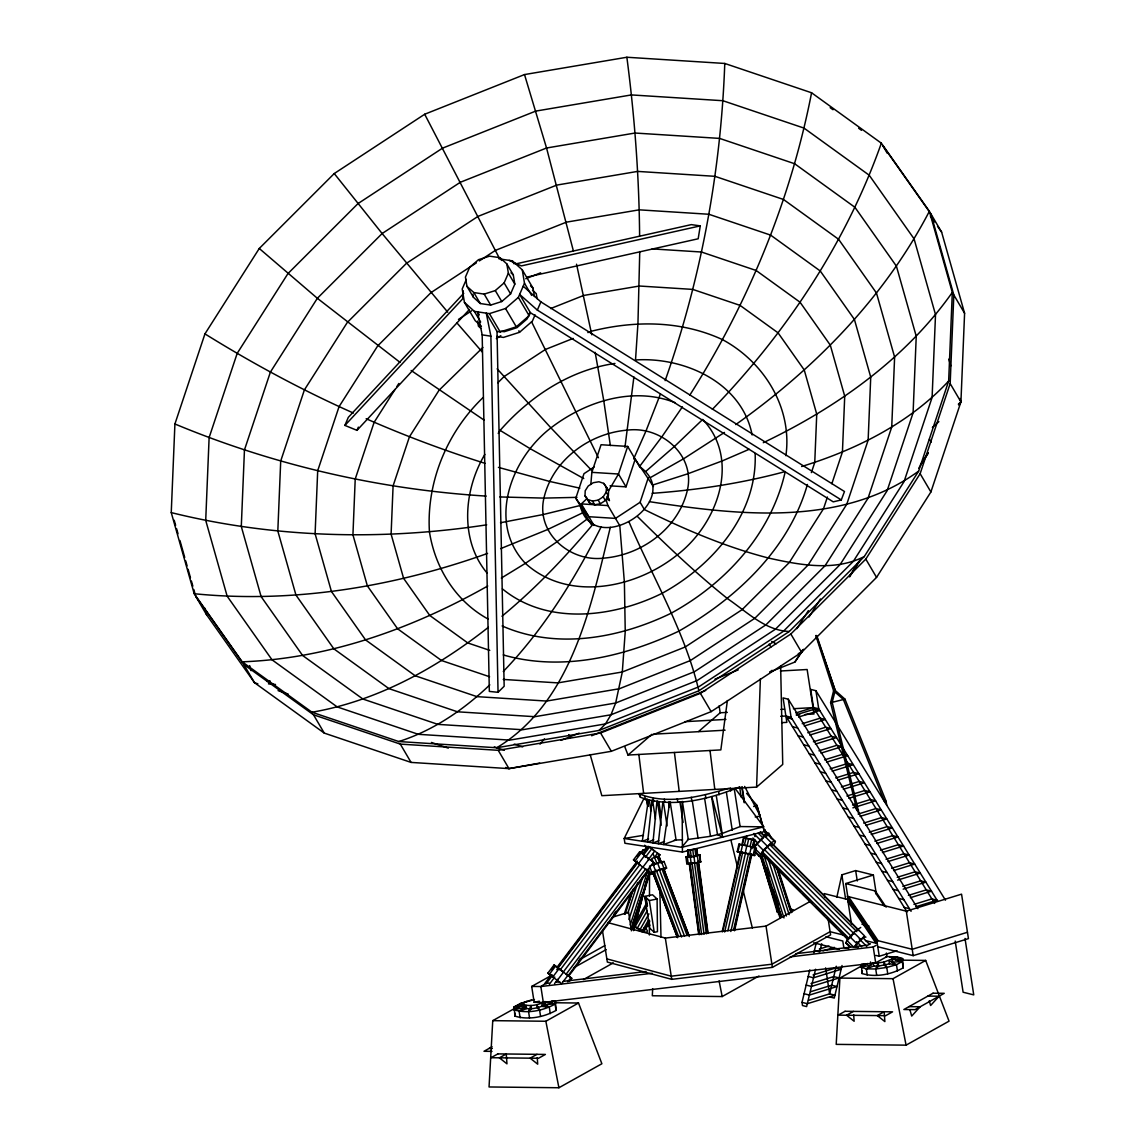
<?xml version="1.0" encoding="UTF-8"?>
<svg xmlns="http://www.w3.org/2000/svg" width="1145" height="1145" viewBox="0 0 1145 1145"><rect width="100%" height="100%" fill="white"/><g stroke="black" fill="none" stroke-linecap="round" stroke-linejoin="round"><path stroke-width="1.5" d="M649.372 934.993L649.415 920.866M649.487 896.163L649.544 873.206M746.597 793.328L756.888 805.321L764.445 831.585L682.434 852.08L682.105 801.529M639.754 251.556L637.951 323.377L635.518 359.959C684.61 356.753 742.074 382.788 752.136 434.971M590.162 754.584L601.841 795.689L756.587 787.102L760.38 678.842M171.249 512.602L174.913 423.979L204.941 333.882L259.271 248.479L334.24 173.553L424.695 114.242L524.51 74.568L626.859 57.25L724.771 63.462L811.576 92.774L881.349 143.182L929.368 211.281L952.311 292.404L948.661 381.027L918.634 471.125L864.289 556.542L789.334 631.453L698.879 690.764L599.064 730.438L496.715 747.757L398.803 741.545L311.998 712.233L242.21 661.824L194.206 593.725L171.249 512.602C274.142 538.078 382.101 540.812 486.697 524.825M585.009 495.685L585.209 490.761L588.229 486.01L593.253 482.718L598.935 481.759L603.758 483.39L606.421 487.169L608.582 490.833L608.367 495.742L605.361 500.494L600.338 503.786L594.656 504.745L589.832 503.113L585.009 495.685L589.832 503.113M587.17 499.334L587.199 498.404L581.331 503.9L594.026 525.498M587.671 499.463L592.495 501.081L598.177 500.122L603.2 496.83L606.22 492.092L606.421 487.169M500.508 522.735L543.231 514.534L580.114 505.517C593.826 560.22 687.143 499.979 639.525 466.559L661.967 436.689L682.391 406.876M755.142 453.463C757.575 514.091 712.705 565.673 662.053 593.339C613.047 617.584 547.31 625.757 502.397 588.873M785.899 455.696C792.598 407.878 764.073 361.963 722.495 339.636C681.203 320.514 634.645 320.271 591.106 331.306L587.843 332.594M193.806 589.532L195.723 596.287L243.728 664.386L313.501 714.795L400.306 744.107L498.232 750.318L600.567 733L700.382 693.326L790.837 634.015L865.806 559.103L920.136 473.686L950.164 383.589L953.828 294.966L930.871 213.843L882.867 145.744L887.346 153.373M770.041 671.929L794.888 662.053L801.6 652.321L876.555 577.395L930.899 491.978L960.927 401.895L964.591 313.272L941.634 232.149L930.871 213.843M724.771 63.462C720.892 171.349 701.055 278.779 665.145 380.627M514.52 1008.502L492.751 1020.653L489.044 1086.963L558.917 1087.75L601.884 1063.748L578.511 1003.02L555.497 1002.762M652.693 988.779L652.306 995.764L722.18 996.551L759.006 975.984M861.684 965.908L839.915 978.073L836.208 1044.369L906.081 1045.156L949.048 1021.154L925.675 960.426L900.886 960.154M463.167 290.83L462.609 298.902L344.903 425.41L356.982 430.348L469.421 309.493M590.82 484.478L591.85 472.341L601.053 444.732L627.689 446.421L640.069 467.489M633.901 376.934L624.912 447.552M656.944 801.214L652.936 842.906L658.833 840.774M551.919 1000.844L555.397 1001.217L556.069 1010.42C543.947 1017.175 528.317 1020.267 514.878 1016.102L514.205 1006.899L519.987 1003.678L534.443 999.542M514.878 1016.102L515.193 1013.253M526.5 1001.36L523.48 1003.049L523.809 1007.715C534.558 1011.779 544.405 1003.049 555.082 1004.079L555.397 1001.217L547.124 1002.92M545.478 1003.263L545.321 1004.752L544.82 1001.574C538.493 1005.095 530.335 1006.713 523.322 1004.537L513.905 1009.761C527.33 1013.926 542.959 1010.82 555.082 1004.079L556.069 1010.42M652.106 800.226L647.626 842.09L653.795 839.857M886.13 956.562L897.308 956.919L902.561 958.637L903.233 967.84C891.111 974.581 875.481 977.687 862.042 973.522L861.369 964.319L866.25 963.975M862.042 973.522L862.357 970.659M892.485 962.158L892.155 957.492L902.561 958.637L902.246 961.485L892.485 962.158L892.155 957.492L889.407 956.605M662.898 801.801L658.26 843.722L664.529 841.46M727.376 700.554L720.849 749.903L628.004 755.056L624.798 746.769M669.668 802.087L663.57 844.538L676.08 840.015L670.197 802.044M648.313 800.398L642.302 841.274L648.628 838.984M516.08 263.837L691.337 224.62L700.268 225.88L698.178 238.775L526.829 277.119M766.692 836.866L764.831 829.681L766.449 834.748M811.576 92.774C790.68 200.089 748.315 302.924 689.791 395.154M610.314 527.33C591.163 605.991 571.641 702.729 496.715 747.757M836.838 897.222L841.847 874.837L855.659 870.586L873.377 875.038L876.326 894.102M742.232 853.168L737.208 851.651L738.911 844.151L756.416 848.03L754.712 855.53L750.991 855.115M737.208 851.651L738.01 851.608L739.699 844.094M722.209 931.687L740.328 851.708M741.903 844.752L743.477 837.796L751.707 839.357L755.013 840.358L752.909 847.4M722.738 931.672L740.844 851.723M744.007 837.768L742.418 844.767L747.17 845.668L748.758 838.67M738.01 851.608L740.929 852.08L742.633 844.581M724.67 931.987L742.776 852.037M744.35 845.096L746.726 835.721M746.912 845.454L745.209 852.968L754.712 855.53M727.891 930.813L745.61 852.567M730.839 931.515L748.558 853.268M750.132 846.312L751.707 839.357M749.689 854.027L751.392 846.513M733.516 930.384L750.848 853.884M752.036 848.674L753.997 839.972M734.403 929.067L743.076 890.81M743.864 887.332L751.335 854.299M752.923 847.343L755.013 840.358M734.546 930.77L751.864 854.256M753.167 854.957L754.87 847.457M815.583 969.228L806.638 1006.584L802.502 1005.539L802.015 1002.362L809.801 969.844M813.895 952.726L816.356 942.449M820.049 950.55L821.681 943.766M836.251 966.223L829.624 993.86L808.513 1000.358M842.047 965.507L834.261 998.068L830.125 997.023M859.122 813.737L832.2 702.386L835.206 690.435L816.957 636.219M645.408 850.449L646.324 847.028M632.799 929.625L642.044 895.118M633.672 929.597L647.898 876.469M633.6 930.642L647.941 877.142M641.973 852.968L642.917 850.034L646.682 848.817M624.368 913.882L631.453 891.941M644.005 853.125L646.954 846.341L645.623 850.449M628.891 902.217L631.611 893.816M625.127 914.383L633.299 889.078M627.889 913.08L637.708 882.709M628.948 919.521L642.588 877.342M630.294 924.917L647.755 870.93M632.784 923.571L642.059 894.889M645.336 884.756L649.158 872.948M631.138 929.182L649.687 871.803M631.367 930.828L649.902 873.449M591.307 524.539L575.806 498.189L583.979 473.686L594.112 467.045M627.689 446.421L618.486 474.03L608.582 490.833L603.758 483.39M610.042 485.838L626.014 486.84L635.217 459.245L653.437 486.539M575.806 498.189L588.859 516.71L615.495 518.399L640.112 502.269L648.27 477.766M807.411 484.478C788.934 549.528 735.877 598.635 678.627 631.253C624.726 656.643 561.823 671.8 503.285 654.94M811.361 472.627L814.753 462.465L816.743 414.175L804.234 369.964L778.07 332.851L740.042 305.372L692.739 289.399L639.382 286.021L583.606 295.467L550.645 308.563M827.42 497.03L823.527 508.709L789.306 562.496L742.103 609.67L685.154 647.011L622.308 671.986L557.858 682.892L503.256 679.429M831.857 483.677L842.434 451.989L844.724 396.184L830.282 345.103L800.054 302.223L756.115 270.478L701.456 252.014L652.135 248.894M660.45 393.98L645.88 431.25L633.629 458.945M881.349 143.182C846.012 243.184 785.899 333.367 712.376 409.337M841.289 499.936L537.334 310.095L519.644 294.408L530.407 312.714L833.231 501.853L841.289 499.936L844.48 491.52L540.884 301.894L523.193 286.207M528.561 1011.565L530.979 1005.482L531.466 1008.659L528.561 1011.565L529.534 1017.919M876.712 975.325L875.725 968.985L878.143 962.902L883.897 962.101L891.998 958.98L902.246 961.485L903.233 967.84M763.5 855.243L760.509 856.918L759.378 856.446L763.257 850.191L771.272 842.72L774.249 841.06L775.394 841.518L774.392 843.979M850.363 947.344L845.854 942.85L846.871 940.388L853.726 932.459L860.739 927.45M344.903 425.41L348.309 417.353L463.739 293.306M356.982 430.348L358.342 427.128M466.344 279.437L462.208 288.969L464.426 302.352L475.189 320.657L481.415 326.296M466.945 286.322L473.815 292.548L484.192 294.108L495.284 290.572L504.129 282.901L508.366 273.154L506.834 263.923L499.964 257.697L489.588 256.151L478.495 259.686L469.65 267.343L465.428 277.104L466.945 286.322L473.415 297.299L480.285 303.525L490.647 305.085L501.753 301.55L510.598 293.879L514.821 284.132L513.289 274.9L506.834 263.923M464.426 302.352L474.388 311.383L489.43 313.63L505.532 308.506L518.356 297.385L524.482 283.244L522.277 269.862L512.302 260.831L498.962 258.842M529.949 312.428L527.172 318.84L516.996 327.656L504.229 331.721L500.823 331.22M479.354 314.904L477.551 311.855L482.174 334.87L489.33 691.423L498.046 692.31L490.89 336.172L486.267 313.157L497.03 331.463L500.193 331.935L516.295 326.812L529.119 315.691L530.407 312.714M535.073 314.889L532.353 321.173L519.515 332.308L503.428 337.417L496.744 336.415M537.334 310.095L540.884 301.894M643.705 798.924L624.182 838.484L624.912 843.25L682.434 852.08M601.225 526.757C574.976 578.855 543.918 629.278 503.299 671.471M929.368 211.281C884.484 297.528 814.582 368.733 735.72 424.58M635.318 923.099L646.61 903.133M634.573 927.607L646.753 906.024M637.536 927.779L647.111 910.819M639.339 930.828L648.929 913.867M641.887 931.715L648.857 919.378M643.604 931.758L649.702 920.966M395.039 389.429L374.129 422.305L355.222 479.025L352.932 534.829L367.373 585.911L397.601 628.791L441.541 660.536L489.588 676.752M396.943 386.438L398.846 383.461M484.865 454.379C463.782 489.645 459.388 539.825 486.954 572.915M498.218 433.411L500.122 430.406C529.734 396.599 569.895 369.964 614.965 363.452M796.877 628.662L808.356 610.628M808.985 617.026L820.478 598.949M794.888 662.053L802.559 650.002M849.518 576.193L859.093 561.122M920.437 464.727L928.094 452.676M803.518 649.301L801.6 652.321L711.145 711.632L611.33 751.306L508.981 768.624L411.069 762.413L324.264 733.101L254.491 682.678L206.472 614.593L195.723 596.287M849.59 576.894L861.112 558.789M918.691 468.276L928.294 453.191M950.164 383.589L960.927 401.895L959.009 404.915L960.927 401.895L959.954 398.474M952.311 292.404C905.165 359.229 836.351 407.72 763.3 442.7M552.792 976.971L558.989 968.77L563.497 972.191L557.3 980.392L549.328 974.323L547.854 973.135L554.065 964.934L559.662 969.085M655.484 863.702L649.115 858.95L642.903 867.166L633.471 859.895L639.669 851.694L643.59 854.542M551.847 969.643L553.922 966.91M637.464 856.403L640.57 852.295M549.328 974.323L555.54 966.108L554.065 964.934M634.945 861.083L641.157 852.882L639.669 851.694M551.518 974.552L545.092 983.068L546.065 983.856L552.491 975.34M556.885 967.468L637.336 861.069M654.339 857.519L657.573 853.254L660.15 855.129L649.458 847.1L643.662 854.757L642.688 853.97L648.485 846.312M557.515 967.797L569.366 952.139M571.527 949.277L583.363 933.619M591.994 922.212L604.918 905.122M610.299 897.995L622.15 882.337M628.605 873.778L637.221 862.385M646.911 849.561L649.072 846.713M556.785 969.672L637.235 863.273M638.409 863.745L644.606 855.53L649.115 858.95M549.414 984.185L554.795 977.057M560.177 969.929L639.883 864.518M645.279 857.39L651.734 848.846L649.458 847.1M554.538 983.584L557.772 979.304M563.154 972.191L642.86 866.765M648.242 859.652L654.697 851.093L651.734 848.846M566.016 974.338L645.723 868.926M561.637 983.655L567.848 975.454L555.54 966.108M578.397 961.185L580.544 958.336M613.935 914.168L616.096 911.32M653.466 862.214L647.254 870.429L642.703 866.965M568.006 975.812L648.786 868.969M657.402 857.576L659.563 854.728M568.593 976.213L648.299 870.801M567.777 981.795L570.868 977.687L571.77 978.302L569.695 981.036M640.928 852.653L642.917 850.034M775.394 841.518L768.638 834.762L767.493 834.304L764.516 835.965L753.625 847.243L760.38 853.998M772.26 843.65L864.518 935.866L853.626 947.13L846.871 940.388M540.025 744.178L544.49 738.797M643.447 835.32L624.182 838.484L681.69 847.329L688.26 839.457L682.391 801.486M593.167 524.038C565.344 557.171 535.373 588.659 501.954 616.239M763.801 835.449L765.604 833.488M778.414 914.053L780.246 912.078M599.064 730.438L605.447 723.926L610.986 714.781L615.652 703.016L622.308 671.986L625.242 631.496L624.397 582.39L619.803 525.727L607.966 505.589L605.92 499.592M483.19 397.429C447.266 431.851 426.312 481.845 429.432 531.795C435.143 568.077 455.624 601.354 488.285 619.144M497.889 382.731L504.029 376.605L545.421 349.454L573.158 338.433M867.796 963.446L861.069 967.167L866.321 968.87L875.725 968.985L878.63 966.079L889.465 963.847L896.463 964.705L902.246 961.485M948.661 381.027C909.373 423.249 856.145 449.727 801.629 466.516M695.659 854.871L700.053 854.886L700.525 862.185L686.828 863.817L685.912 856.961L688.589 855.902M688.403 857.247L687.472 850.22L696.79 848.846L697.734 855.873M686.828 863.817L686.814 859.938M685.912 856.961L693.97 856.546L700.053 854.886M698.264 862.385L697.606 861.985M498.046 692.31L504.158 686.27L497.03 331.463M606.235 500.465L608.625 498.232L609.455 500.666L606.936 496.4M489.802 684.867C463.811 709.728 433.268 730.567 398.803 741.545M932.388 427.443L938.871 421.646M958.336 404.214L960.927 401.895M645.995 471.239L674.906 446.035L702.715 419.442C741.373 460.261 717.013 524.539 677.196 554.924C635.475 588.458 568.192 602.227 525.383 563.354C486.725 522.549 511.099 458.258 550.917 427.872C585.338 401.394 633.4 385.994 675.335 402.754M519.157 1011.464L526.056 1005.439L526.557 1008.602L519.157 1011.464L520.131 1017.819M866.321 968.87L873.234 962.845L878.143 962.902L878.63 966.079L873.721 966.022L866.321 968.87L867.309 975.225M628.004 755.056L651.977 734.26M698.579 731.526L720.191 712.777L727.333 712.376M769.912 672.187L772.088 670.297M756.587 787.102L782.736 764.416L780.647 666.19M488.357 627.331C436.789 667.921 377.292 700.983 311.998 712.233M586.698 519.358L556.398 542.2L525.383 563.354L501.338 578.068M918.634 471.125C841.546 527.201 738.124 515.264 649.458 501.667M724.47 432.438L683.808 458.658L650.446 477.551M664.844 869.585L666.376 867.767L655.613 870.987L650.131 873.978L652.951 874.136M476.377 262.849L431.035 292.576L377.721 345.876L339.063 406.632L317.695 470.724L315.104 533.77L331.435 591.478L365.584 639.926L415.22 675.793L476.978 696.647L546.623 701.055L619.431 688.732L690.435 660.522L754.798 618.314L808.112 565.029L846.77 504.258L868.139 440.167L870.73 377.12L854.399 319.412L820.249 270.979L770.614 235.111L708.855 214.258L639.211 209.836L566.389 222.159L495.399 250.383L479.311 260.931M458.472 319.426L471.611 310.81M482.904 347.45L439.065 390.23L409.452 436.775L393.093 485.866L391.103 534.171L403.612 578.368L429.776 615.48L467.804 642.96L489.759 650.374M496.357 338.634L500.837 335.685M886.402 953.041L886.96 956.576L875.682 962.873L543.317 1002.419L534.157 1002.319L531.695 986.432L551.904 975.139M579.9 959.51L604.775 945.613M573.545 967.84L606.177 949.606M645.021 927.908L650.016 925.117M583.521 979.519L613.291 962.888M492.078 1046.773L484.006 1051.282L491.992 1051.368M492.751 1020.653L545.85 1021.254L578.511 1003.02M607.723 922.584L665.331 938.07L766.019 926.09L810.417 901.287M537.019 1054.33L530.135 1058.166L537.706 1064.177L537.248 1057.608M602.556 931.157L607.337 962.058L671.729 979.347L772.403 967.368L830.597 934.864L828.221 919.564M870.472 943.752L868.082 945.083L795.875 953.685M790.136 956.876L873.22 946.987L876.039 945.412M839.915 978.073L893.028 978.674L925.675 960.426M853.44 1011.393L846.556 1015.229L854.127 1021.24L853.669 1014.67M487.756 585.997C412.73 628.39 328.973 658.604 242.21 661.824M531.566 999.928L519.987 1003.678L523.494 1004.108M582.247 513.032L547.496 529.577L500.637 548.641M664.257 861.77L661.438 861.627L649.544 866.178L652.006 872.69M638.924 793.9L640.384 797.278C672.215 808.699 709.156 799.353 739.598 786.93M687.544 839.528L710.501 836.308L722.151 833.488L740.114 826.561L763.715 826.833L735.018 788.29M864.289 556.542C834.648 571.698 799.768 564.957 768.767 558.102C725.544 546.995 684.366 529.276 644.406 509.582L640.112 502.269M749.131 449.312L722.409 460.848L688.073 473.701L652.578 485.079M514.692 1010.076L514.205 1006.899L523.48 1003.049M525.741 278.736L540.626 272.825M560.95 740.371L579.17 733.129M715.01 679.128L738.21 669.911M591.65 735.763L705.721 690.421M798.294 653.623L801.6 652.321L790.837 634.015M894.345 958.064L897.308 956.919L889.465 956.834M487.57 553.407C394.052 586.798 293.435 603.63 194.206 593.725M753.61 806.509L756.888 805.321L764.445 831.585M640.384 797.278L639.883 794.1C668.05 805.193 700.468 796.462 728.521 788.39M795.789 712.963L813.05 707.624L793.399 708.712M796.648 714.666L814.51 709.156L819.748 710.472L798.623 716.985M802.23 723.697L820.106 718.201L825.33 719.518L804.205 726.016M807.812 732.743L825.688 727.232L830.912 728.549L809.801 735.047M813.408 741.774L831.27 736.264L836.508 737.58L815.383 744.093M818.99 750.805L836.866 745.309L842.09 746.612L820.979 753.124M824.586 759.851L842.448 754.34L847.686 755.657L826.561 762.155M830.168 768.882L848.044 763.371L853.268 764.688L832.143 771.2M835.75 777.913L853.626 772.403L858.865 773.719L837.739 780.232M841.346 786.944L859.222 781.448L864.446 782.765L843.321 789.263M846.928 795.99L864.804 790.479L870.028 791.796L848.917 798.308M852.524 805.021L870.386 799.511L875.624 800.827L852.882 807.84M858.106 814.052L875.982 808.556L881.206 809.859L860.095 816.371M863.702 823.098L881.564 817.587L886.803 818.904L865.677 825.402M869.284 832.129L887.16 826.618L892.384 827.935L871.259 834.447M612.332 917.259L628.576 912.25L631.253 929.583M874.866 841.16L892.742 835.65L897.981 836.966L876.855 843.479M880.462 850.191L898.338 844.695L903.562 846.012L882.437 852.51M886.044 859.237L903.92 853.726L909.144 855.043L888.033 861.555M891.64 868.268L909.502 862.757L914.74 864.074L893.615 870.586M848.431 900.872L845.754 883.554L873.377 875.038M897.222 877.299L915.098 871.803L920.322 873.105L897.58 880.119M902.818 886.344L920.68 880.834L925.919 882.151L903.162 889.15M908.4 895.376L926.276 889.865L931.5 891.182L910.375 897.694M913.982 904.407L931.858 898.897L937.097 900.213L915.971 906.725M897.122 950.751L879.245 956.261L876.784 940.374L847.2 896.32L906.31 911.177L961.557 894.159L968.441 938.628L913.195 955.646L877.771 946.729M819.29 949.048L829.037 946.042M822.983 950.88L834.361 947.373M813.093 974.953L835.836 967.94L841.146 969.285L813.537 977.787L808.213 976.456M967.453 932.273L912.221 949.291L876.784 940.374M811.018 983.584L833.76 976.585L839.085 977.916L811.462 986.432L806.152 985.086M810.574 991.727L831.699 985.215L837.009 986.561L809.4 995.062L804.076 993.731M661.653 863.344L659.119 856.66L657.259 856.56L651.791 858.435L654.325 865.119M777.913 912.436L780.303 911.749M875.725 968.985L886.76 967.453L896.463 964.705L897.451 971.06M690.091 855.916C684.495 857.648 699.738 856.116 696.69 855.129M681.69 847.329L763.715 826.833M700.268 225.88L521.333 265.912L509.139 260.359M886.745 805.236L886.13 801.328L844.953 699.137L835.206 690.435L833.603 690.778L830.597 702.729L856.918 810.173L858.521 809.83M815.827 635.547L833.603 690.778L843.364 699.495L844.953 699.137L830.597 702.729L832.2 702.386M886.13 801.328L884.541 801.672L843.364 699.495M534.157 1002.319L539.352 1001.202M644.778 896.378L652.535 894.775L657.101 898.982L657.459 931.672L654.267 932.331L649.687 928.123L644.778 896.378L649.344 900.571L654.267 932.331M649.344 900.571L657.101 898.982M513.905 1009.761L523.809 1007.715M861.069 967.167L870.973 965.12L870.486 961.943M895.948 959.997L902.561 958.637M505.618 767.479L508.981 768.624L539.724 763.1M696.79 862.786L690.192 863.573M755.185 816.915L760.294 816.084L744.622 786.429M549.099 983.04L545.578 983.455L540.855 986.532L531.695 986.432M556.141 982.21L559.662 981.78M563.183 981.365L645.966 971.518M652.235 973.279L540.855 986.532L543.317 1002.419M266.742 681.404L270.234 681.032M652.235 493.309C697.119 490.103 741.788 483.333 785.241 471.568C771.444 533.67 725.715 583.406 670.913 613.334C619.101 638.395 556.47 649.845 502.125 625.957M514.205 1006.899L522.349 1006.34M740.185 852.324L742.647 852.596M751.206 854.914L740.929 852.08M780.661 716.312L785.871 716.011L791.095 717.328L911.076 911.32M781.634 722.667L786.858 722.366L783.065 697.906L788.29 699.223L917.846 908.686M780.36 670.999L807.139 669.51L814.023 713.979L805.107 714.466M780.904 709.413L784.482 709.213M796.176 714.967L799.74 714.766M684.867 721.679L725.93 719.403M653.523 734.174L725.1 730.195M674.405 840.072L682.534 839.815M576.966 497.359L543.918 498.104L499.864 496.944M789.334 631.453C765.361 630.752 746.712 611.688 727.919 598.935C696.017 573.473 666.433 545.263 637.464 516.538M927.908 996.078L939.086 996.207L930.613 1005.51L929.253 1000.787M909.001 1006.641L920.179 1006.756L911.706 1016.073L909.903 1009.775M489.158 1048.405L492.364 1048.434M486.167 496.1C379.396 489.473 273.669 465.128 174.913 423.979M591.85 472.341L618.486 474.03L626.014 486.84M581.331 503.9L607.966 505.589M268.488 683.88L275.487 684.467M695.845 848.731L696.79 848.846M699.523 861.57L700.969 861.741M549.299 1007.299L542.301 1006.441L541.8 1003.263L549.299 1007.299L550.287 1013.654M482.174 334.87L490.89 336.172M579.857 488.171L549.486 481.401L498.404 467.36M544.82 1001.574L555.082 1004.079M945.469 900.185L815.913 690.707L810.689 689.39L813.494 707.51L825.688 727.232M813.494 707.51L818.718 708.812L937.755 901.301M786.887 717.672L792.125 718.988M792.483 726.703L797.707 728.02M798.065 735.748L803.303 737.051M803.661 744.78L808.885 746.096M809.243 753.811L814.481 755.127M814.839 762.842L820.063 764.159M820.421 771.887L825.645 773.204M826.003 780.919L831.241 782.235M831.599 789.95L836.823 791.267M837.181 798.995L842.419 800.298M842.777 808.026L848.001 809.343M848.359 817.058L853.597 818.374M853.955 826.089L859.179 827.406M859.537 835.134L864.761 836.451M865.119 844.166L870.357 845.482M870.715 853.197L875.939 854.513M876.297 862.242L881.535 863.545M881.893 871.273L887.117 872.59M887.475 880.305L892.714 881.621M893.057 889.336L898.295 890.653M845.754 883.554L875.31 890.982L886.158 907.141M898.653 898.381L903.877 899.698M904.235 907.412L909.474 908.729M865.491 940.589L877.285 943.552L847.701 899.498L824.2 893.587L824.743 897.05M861.956 924.244L868.955 926.004M845.268 935.508L830.096 931.701L771.916 964.204L671.228 976.184L606.85 958.88M825.888 936.739L842.777 940.99L843.765 947.344L848.831 948.618M875.868 955.417L879.245 956.261M813.68 942.793L839.371 949.248M814.424 950.55L819.734 951.881M802.015 1002.362L807.325 1003.707L834.948 995.191L829.624 993.86L825.602 967.868M745.939 838.083L754.498 840.387M741.216 852.696L743.506 853.311M485.094 463.367C444.689 450.658 404.958 435.758 366.157 418.741M514.248 744.093L522.664 746.926M494.311 746.884L504.415 750.29M257.854 683.823L254.491 682.678L243.728 664.386M278.078 690.65L288.197 694.07M431.45 742.447L448.31 748.129M765.261 831.943L768.868 833.202L771.501 838.555M791.052 909.159L793.456 910.003M743.477 837.796L744.493 838.169M752.408 846.985L753.424 847.357M738.911 844.151L740.457 844.724M845.854 942.85L850.377 946.686M353.404 413.044C302.123 390.216 252.616 363.495 204.941 333.882M583.75 478.567L530.121 448.654L500.122 430.406M771.615 641.429L776.052 643.805M896.463 964.705L888.978 960.669L889.465 963.847M484.192 420.186L411.141 370.493M633.471 859.895L637.393 862.743M637.078 862.586L639.74 864.704M557.672 967.611L558.059 967.983M547.854 973.135L551.775 975.984M551.461 975.812L554.123 977.944M830.168 107.673L833.016 109.734M858.65 128.254L861.498 130.315M399.991 362.335L317.351 298.287L259.271 248.479M645.58 869.112L650.288 872.662M566.16 974.137L570.868 977.687M651.777 860.911L641.157 852.882M557.1 980.192L560.549 982.839M567.977 975.34L571.77 978.302M634.13 926.734L644.177 932.116L646.796 932.159L647.469 930.899L646.023 928.667M530.536 285.906L533.026 288.168L534.414 296.526M532.525 290.272L536.261 293.65L537.091 298.673M510.999 272.825L513.289 274.9M480.9 328.4L478.41 326.139L477.579 321.13M886.76 967.453L884.398 965.278L883.897 962.101L886.76 967.453L887.747 973.808M539.596 1010.047L537.234 1007.872L536.733 1004.695L539.596 1010.047L540.569 1016.402M767.493 834.304L774.249 841.06M760.867 832.272L771.272 842.72M760.108 831.971L765.161 837.009M771.487 843.335L858.807 930.556M758.147 833.073L763.185 838.111A7.328 1.446 -45 0 0 757.904 843.035L752.866 837.997M769.512 844.423L856.832 931.658M863.173 937.97L869.499 944.296M760.495 839.314L767.25 846.069M853.726 932.459L860.496 939.201M754.226 834.004L760.552 840.33M766.892 846.656L854.184 933.862M859.251 938.914L866.837 946.5M764.259 849.375L851.565 936.581M856.617 941.634L861.684 946.686M756.501 843.436L763.257 850.191M849.747 936.581L856.503 943.337M753.496 843.021L756.029 845.554M762.355 851.88L848.402 937.827M855.988 945.412L858.521 947.931M766.248 857.591L776.367 867.695M778.901 870.229L787.76 879.074M790.279 881.607L800.412 891.712M802.931 894.245L811.791 903.09M815.583 906.883L824.443 915.728M826.976 918.261L835.836 927.106M839.628 930.899L848.488 939.744M752.837 844.652L755.371 847.171M761.697 853.497L847.729 939.444M756.015 852.41L760.509 856.918M754.87 851.952L759.378 856.446M591.607 470.323L550.917 427.872L497.13 368.833M644.635 845.225L646.324 847.128M482.217 351.987L456.712 322.675M447.752 312.184L382.129 233.537L334.24 173.553M930.398 216.205L934.477 222.001M937.54 226.352L941.634 232.149M884.312 906.024L875.653 893.114L875.31 890.982M848.531 896.649L878.115 940.718M848.03 901.63L875.954 943.222M826.618 728.735L831.27 736.264M832.215 737.766L836.866 745.309M837.796 746.812L875.982 808.556M876.913 810.059L887.16 826.618M888.091 828.121L926.276 889.865M927.207 891.368L931.858 898.897M932.789 900.414L934.649 903.419M785.871 716.011L907.04 911.935M953.828 294.966L964.591 313.272M929.396 439.193L931.143 442.17M920.136 473.686L930.899 491.978M865.806 559.103L876.555 577.395M769.139 644.105L770.857 647.025M522.277 269.862L533.026 288.168M512.302 260.831L514.105 263.88M524.482 283.244L531.666 295.439M499.964 257.697L501.582 260.445M508.366 273.154L514.821 284.132M518.356 297.385L529.119 315.691M504.129 282.901L510.598 293.879M495.284 290.572L501.753 301.55M505.532 308.506L516.295 326.812M606.22 492.092L608.367 495.742M484.192 294.108L490.647 305.085M603.2 496.83L605.361 500.494M489.43 313.63L500.193 331.935M598.177 500.122L600.338 503.786M473.815 292.548L480.285 303.525M592.495 501.081L594.656 504.745M700.382 693.326L711.145 711.632M474.388 311.383L480.671 322.046M600.567 733L611.33 751.306M568.721 734.603L570.439 737.523M498.232 750.318L508.981 768.624M400.306 744.107L411.069 762.413M313.501 714.795L324.264 733.101M424.695 114.242L499.277 258.026M531.538 321.702L598.42 457.714M629.063 522.048C652.85 577.781 684.939 631.539 698.879 690.764M653.265 854.313L656.972 863.416A5.94 0.787 -20.7 0 0 654.096 864.518M518.885 330.762L519.515 332.308M663.914 861.24L666.719 868.296M661.438 861.627L663.9 868.139M663.556 868.354L688.875 935.25M658.89 856.303L661.424 863.001M663.327 868.01L689.276 936.567M657.259 856.56L659.563 862.643A5.94 0.787 -20.7 0 1 661.424 862.743M662.068 869.255L687.129 935.465M657.488 862.8L659.964 869.327M659.477 870.043L684.538 936.238M656.228 870.143L681.547 937.025M653.137 864.461L655.613 870.987M653.852 871.259L678.541 936.481M652.85 872.461L677.539 937.669M652.621 872.118L677.31 937.326M648.285 869.098L650.475 874.508M816.27 635.446L835.206 690.435M765.991 831.384L767.064 834.748M778.414 870.171L791.911 912.336M777.798 870.157L791.295 912.322M776.41 867.223L790.995 912.751M772.975 864.117L789.177 914.712M768.066 858.65L786.429 916M764.016 855.544L783.996 917.947M766.263 867.767L768.968 876.197M775.437 896.435L778.142 904.879M762.184 856.403L781.62 917.116M761.568 856.388L781.004 917.102M760.28 855.873L780.06 918.09M524.51 74.568L546.551 148.006L573.316 250.641M753.982 833.446L754.941 836.651M773.104 889.436L775.623 897.923M776.625 901.315L779.144 909.817M760.681 856.145L777.283 912.179M948.819 359.115L950.751 365.956M249.639 665.574L251.098 670.698M204.569 607.823L206.472 614.593M174.197 520.231L175.629 525.312M176.588 528.689L178.019 533.756M179.937 540.512L184.717 557.415M185.676 560.792L187.107 565.873M188.066 569.251L190.456 577.695M191.415 581.073L192.847 586.154M711.789 796.605L722.71 837.081L717.486 834.619L711.603 796.648M730.997 840.473L737.695 867.939M743.134 890.266L752.351 928.022M576.536 264.223L591.779 334.812M893.028 978.674L906.081 1045.156M719.089 980.807L722.18 996.551M545.85 1021.254L558.917 1087.75M595.142 352.331L603.716 400.406L610.357 445.577M472.899 294.236L473.415 297.299M965.006 938.442L973.751 994.89L963.117 992.228L955.202 941.061M906.31 911.177L913.195 955.646M873.22 946.987L875.682 962.873M873.234 962.845L873.721 966.022M855.659 870.586L857.276 880.977M815.913 690.707L818.718 708.812M847.701 899.498L851.479 923.9M841.847 874.837L845.611 899.097M788.29 699.223L791.095 717.328M766.019 926.09L772.403 967.368M742.089 786.715L744.493 802.259M741.846 787.259L744.25 802.788M739.584 786.687L741.187 797.034M734.231 788.59L740.114 826.561M719.117 705.85L720.191 712.777M730.152 787.846L730.653 791.023M726.374 792.197L732.242 830.168M718.659 791.639L719.16 794.816M716.269 795.517L722.151 833.488M705.406 794.845L705.892 798.022M704.619 798.337L710.501 836.308M692.224 800.455L698.106 838.426M691.279 797.263L691.766 800.441M679.915 801.743L683.121 822.453M677.267 798.738L677.754 801.901M668.523 802.101L669.324 807.282M664.3 799.138L664.801 802.316M663.356 801.786L667.091 825.946M658.847 801.514L661.252 817.043M657.387 801.199L661.123 825.373M653.28 798.466L653.781 801.629M652.55 800.212L655.498 819.19M651.806 801.729L652.335 805.178M649.358 800.455L650.961 810.803M647.354 799.41L648.428 806.309M646.853 799.353L647.927 806.266M646.61 799.897L647.412 805.078M644.964 796.748L645.451 799.926M665.331 938.07L671.729 979.347M699.609 855.329L700.525 862.185M698.436 861.14L708.054 933.175M696.489 849.146L697.434 856.174M698.135 861.441L707.753 933.461M697.377 855.945L698.293 862.8M700.067 880.362L700.54 883.868M695.029 849.547L695.96 856.574M696.904 863.602L706.293 933.862M693.97 856.546L694.886 863.402M692.782 849.948L693.713 856.975M694.428 862.242L704.046 934.263M690.363 850.234L691.294 857.261M692.009 862.528L701.627 934.549M690.306 856.99L691.222 863.831M688.417 850.334L689.362 857.362M690.063 862.629L699.681 934.649M687.759 849.919L688.703 856.947M689.648 863.974L695.516 907.899M695.974 911.406L699.037 934.248M689.347 864.275L698.736 934.535M687.343 857.133L688.26 863.988M710.014 750.505L714.809 789.42M674.419 752.48L679.214 791.395M638.838 754.455L643.633 793.37M626.859 57.25C634.616 116.489 639.11 176.187 639.611 235.927M645.637 848.073L645.852 850.263M658.99 855.2L659.091 858.764M659.778 887.289L660.994 937.211M779.545 911.177A4.752 1.517 -16.5 0 1 777.183 911.864M643.805 928.194A5.94 1.818 29.5 0 1 642.588 930.456A5.94 1.818 29.5 0 1 635.275 926.348M762.856 854.213A7.328 1.446 -45 0 1 767.293 847.057A7.328 1.446 -45 0 1 772.002 845.683M856.102 947.344A7.328 1.446 -45 0 1 859.179 941.548A7.328 1.446 -45 0 1 865.906 937.197M849.246 938.671A7.328 1.446 -45 0 1 853.784 933.447M780.804 916.458A5.94 3.879 -17.8 0 1 781.176 914.354M654.811 873.105A5.94 0.787 -20.7 0 1 656.572 871.044A5.94 0.787 -20.7 0 1 663.885 869.255M209.12 437.576L205.714 520.388L227.154 596.187L272.009 659.806L337.217 706.923L418.326 734.317L509.811 740.114L605.447 723.926L698.708 686.857L783.237 631.439L853.268 561.436L904.049 481.63L932.102 397.444L935.522 314.646L914.068 238.833L869.212 175.214L804.005 128.097L722.896 100.717L631.41 94.92L535.774 111.094L442.514 148.163L357.999 203.595L287.953 273.583L237.172 353.404L209.12 437.576M244.458 449.942L241.294 526.528L261.132 596.631L302.609 655.484L362.922 699.051L437.934 724.384L522.549 729.737L610.986 714.781L697.233 680.488L775.408 629.235L840.187 564.499L887.146 490.69L913.095 412.83L916.243 336.244L896.406 266.141L854.929 207.302L794.63 163.735L719.604 138.402L635.003 133.035L546.551 148.006L460.304 182.284L382.129 233.537L317.351 298.287L270.392 372.096L244.458 449.942M280.711 461.02L277.82 531.008L295.954 595.071L333.853 648.843L388.971 688.646L457.513 711.804L534.829 716.698L615.652 703.016L694.471 671.7L765.919 624.855L825.101 565.687L868.024 498.247L891.726 427.099L894.617 357.111L876.483 293.048L838.584 239.276L783.466 199.459L714.924 176.316L637.608 171.406L556.785 185.089L477.966 216.419L406.518 263.264L347.336 322.418L304.413 389.872L280.711 461.02M543.918 498.104C535.803 533.112 570.11 562.238 603.587 558.145C641.687 555.168 678.641 528.289 687.386 490.132C695.502 455.123 661.195 425.997 627.718 430.091C589.618 433.068 552.663 459.947 543.918 498.104M497.875 1053.887L491.005 1057.722L538.522 1058.266L545.392 1054.43L497.875 1053.887M506.262 1053.987L499.392 1057.823L506.963 1063.834L506.262 1053.987M845.053 1011.293L838.169 1015.143L885.686 1015.672L892.57 1011.837L845.053 1011.293M884.183 1011.736L877.299 1015.586L884.87 1021.583L884.183 1011.736M933.06 993.202L903.849 1009.518L915.027 1009.647L944.239 993.316L933.06 993.202M646.31 898.71L645.25 897.723L646.367 904.922L647.426 905.91L646.31 898.71"/></g></svg>
